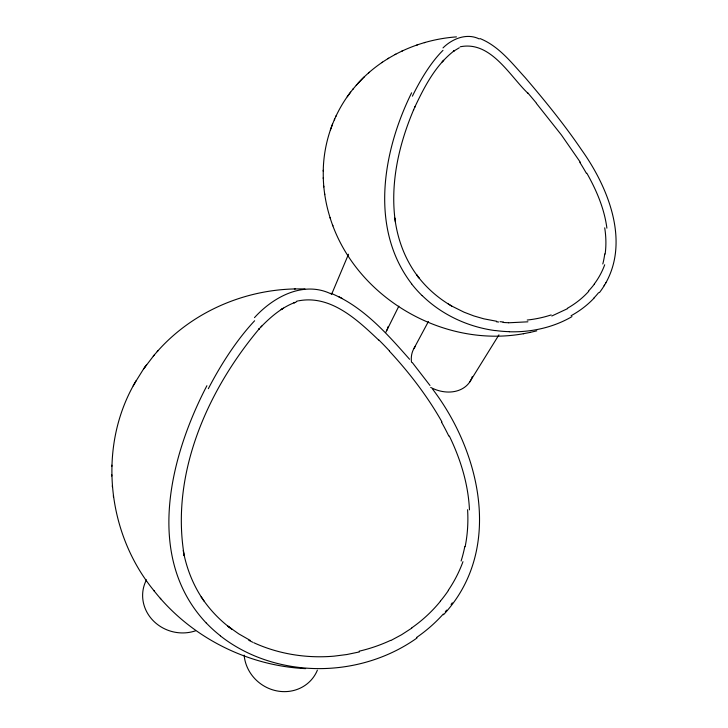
<?xml version="1.0" encoding="UTF-8"?>
<svg xmlns="http://www.w3.org/2000/svg" width="728" height="728" viewBox="0 0 728 728"><rect width="100%" height="100%" fill="white"/><g stroke="black" fill="none" stroke-linecap="round" stroke-linejoin="round"><path stroke-width="1.09" d="M330.284 218.291C326.062 205.169 323.669 191.455 323.278 177.668M323.241 171.153C323.66 141.341 334.316 111.721 353.335 88.725M154.3 591.081C107.071 533.906 97.452 447.611 134.817 382.992M111.766 476.039L111.775 474.774M111.812 466.366L111.821 465.183M332.505 124.188L330.357 130.075M331.522 294.512L348.503 254.218M334.289 119.929L334.734 118.946M335.954 116.252L336.291 115.525M411.62 92.802C382.773 151.133 369.251 228.501 411.675 283.856M386.805 330.366L398.835 306.17M206.898 385.713C169.751 456.984 144.508 557.53 206.297 623.077M599.408 292.656C632.978 248.776 610.037 189.762 581.526 149.804C564.355 124.524 544.999 100.81 525.17 77.587C511.793 63.027 498.935 46.164 480.043 38.566M414.05 348.293L428.41 321.512M134.853 382.937L143.534 368.996L154.081 355.2M133.169 385.931L136.072 380.762M604.094 285.758L604.504 285.048M605.478 283.374L605.887 282.673M469.624 382.145L498.944 334.862M144.845 367.149L146.647 364.646M143.534 368.996L144.881 367.13M350.632 92.11L347.238 96.769M356.256 85.285C381.317 56.456 418.609 39.63 456.456 36.882M352.807 89.344L356.911 84.512M459.322 47.757L453.371 51.342L454.172 50.778C435.672 64.992 424.551 86.432 414.805 107.116L415.006 106.643L413.449 110.201L413.65 109.746C399.217 143.716 390.517 181.145 394.858 218.154M443.498 614.769C503.294 550.523 480.944 452.416 432.414 388.879M157.203 351.615C191.673 312.458 243.343 289.881 295.295 288.925M153.28 356.119L158.203 350.45M442.742 61.288L442.169 61.916L443.68 60.251M363.072 78.032L358.167 83.11M254.481 317.636C273.091 297.033 303.367 280.58 330.858 293.803M363.754 77.359L364.391 76.777M368.532 72.973L369.278 72.29M443.006 47.902C452.261 38.721 466.73 32.778 479.242 38.939M417.017 637.974C392.92 655.164 364.055 665.319 334.625 667.931A203.194 187.26 75.6 0 1 316.271 668.595C281.964 668.004 247.447 657.193 220.347 635.853M411.766 628.128L401.574 634.734L390.763 640.558M296.187 302.029L293.866 302.848L295.004 302.42C281.809 307.407 270.861 316.789 261.134 326.763L261.743 326.117L258.813 329.22L259.414 328.583C207.516 390.354 170.434 473.737 184.23 555.573L183.21 550.55M381.763 62.626L382.509 62.153M387.824 58.713L388.634 58.195M282.018 309.027L281.108 309.609L283.429 308.144M571.971 316.625C553.134 327.627 531.03 332.368 509.327 331.768M567.64 308.608L551.806 316.007M395.067 54.527L395.85 54.145M401.783 51.169L402.611 50.76M416.88 45.009L417.663 44.763M424.333 42.67L425.143 42.415M460.233 46.783C490.617 40.622 509.345 75.439 527.909 93.284M296.433 301.337L297.989 300.955M529.92 332.459L536.791 330.84M359.377 651.933L346.874 654.527L334.106 656.146A191.764 176.804 73.3 0 1 316.807 656.756C295.177 656.365 273.555 651.769 253.854 642.751M330.03 217.563C354.518 296.815 442.515 348.448 523.687 333.67M298.771 300.8C330.785 294.758 357.33 319.838 378.669 340.058M523.341 333.743L530.284 332.387M527.918 321.812L508.572 322.795M294.358 288.934L304.941 288.907M305.642 668.632C246.956 665.811 190.081 636.818 153.817 590.508M500.054 321.685L503.385 322.004M496.714 321.276L483.847 318.828L473.873 315.943L464.064 312.194L451.733 306.051C438.047 298.143 425.925 287.487 416.571 274.738L418.991 277.932C405.46 260.779 397.479 239.667 394.849 218.072L395.404 222.086M495.258 330.612C468.059 326.963 441.869 314.842 422.195 295.586M330.84 293.238C363.126 306.524 386.996 333.661 409.573 359.277M248.849 640.358L252.844 642.296M338.474 296.533L341.933 298.298M250.259 640.431L238.72 633.842L227.864 626.153L231.841 629.183C219.865 620.356 209.427 609.445 201.292 596.996L201.574 597.415C193.238 584.557 187.424 570.124 184.148 555.173L184.23 555.573M448.321 304.013L451.733 306.051M389.371 351.105C409.364 372.709 427.436 396.232 441.942 421.894M160.315 598.289L160.761 598.835M536.345 103.321L561.434 135.008L580.298 162.217M412.212 362.435L429.993 385.467M201.292 596.996L204.095 601.146M586.859 173.219C596.469 190.245 604.358 208.636 606.888 228.155M449.322 436.008C460.524 459.068 468.277 484.129 469.46 509.855M332.651 225.116L332.905 225.853M323.742 186.141L323.842 186.969M324.633 193.739L324.743 194.603M112.276 485.813L112.403 486.95M113.341 495.65L113.477 496.833M323.241 170.288L323.278 178.606M388.097 326.59A32.46 25.48 24.7 0 1 385.74 332.396M472.299 376.567A32.56 25.589 29.9 0 1 430.712 387.423M411.502 362.189A32.56 25.589 29.9 0 1 415.315 346.373M412.403 96.169A184.23 63.882 -79.1 0 1 442.97 50.359M598.571 292.702A153.872 110.419 25.2 0 1 593.957 297.979M594.084 298.061A154.482 110.902 26.7 0 1 571.107 315.715M509.309 331.677A166.221 137.301 59.9 0 1 495.258 330.503M422.149 295.641A129.648 117.872 -80.2 0 1 411.62 283.911M527.727 92.802A115.443 12.312 51.7 0 1 536.263 102.957M579.779 162.262A156.657 74.465 48.1 0 1 586.322 173.2M604.713 227.828A146.346 102.885 31.1 0 1 605.15 254.063M604.74 253.936A145.882 103.34 31.2 0 1 602.802 263.991M604.704 264.755A142.697 102.32 21.7 0 1 594.275 284.011M594.394 284.075A145.682 104.386 25.3 0 1 588.415 291.091M588.734 291.318A146.155 105.178 27.9 0 1 567.349 308.308M551.151 314.924A154.127 116.189 38.8 0 1 527.218 320.047M508.563 322.713A156.957 129.329 58.4 0 1 503.057 322.431M498.635 322.031A156.957 129.329 58.4 0 1 496.414 321.767M195.559 630.812A38.802 36.036 14 0 1 152.971 620.447A38.802 36.036 14 0 1 146.483 579.825M317.381 670.179A38.839 36.327 35.9 0 1 276.494 690.827A38.839 36.327 35.9 0 1 244.144 655.118M208.335 388.707A223.742 93.138 -73.4 0 1 254.618 320.766M452.306 602.83A186.577 162.226 22.9 0 1 451.078 604.467M446.664 610.119A187.351 162.99 24.9 0 1 445.336 611.693M443.297 614.013A187.351 162.99 24.9 0 1 416.589 637.482M220.393 635.79A159.905 146.647 -48.3 0 1 206.324 623.05M378.66 339.785A140.659 45.036 52.7 0 1 389.407 350.869M441.477 422.049A191.464 128.046 51.2 0 1 448.839 436.108M467.594 509.727A177.55 152.625 31.2 0 1 465.147 546.692M464.792 546.591A176.95 152.807 31.4 0 1 461.115 560.988M462.972 561.679A172.927 150.059 18.1 0 1 448.311 590.308M448.466 590.399A176.686 153.435 23 0 1 440.349 601.164M440.431 601.228A177.286 154.445 26.6 0 1 411.62 627.964M390.636 640.349A187.496 167.313 42.3 0 1 359.122 651.196"/></g></svg>
